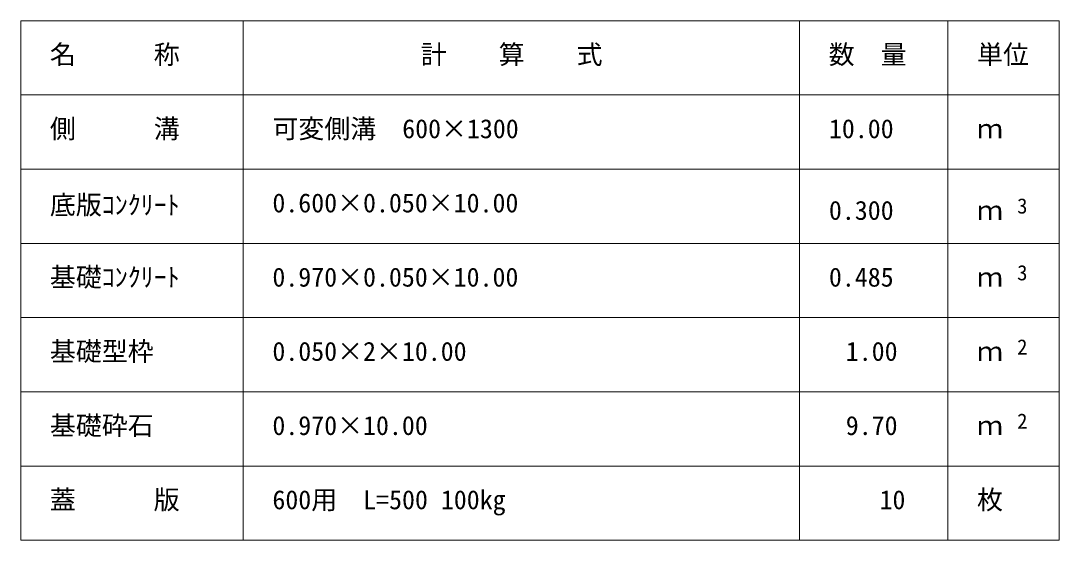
# Model space of a CAD drawing. Units: millimetres, scale not verified. Extents: x 0 to 84100, y 0 to 59400.
# Drawn here: x 25741 to 39741, y 22537 to 29537 of the extents above; entities that cross this region are included whole.
import ezdxf
from ezdxf.enums import TextEntityAlignment as Align

# ---------------------------------------------------------------- set-up
doc = ezdxf.new("R2010")
doc.units = ezdxf.units.MM
doc.header["$LTSCALE"] = 100
doc.layers.add('D-STR-HTXT（旗揚げ）', color=4, linetype='Continuous', lineweight=18)
doc.layers.add('D-STR-TXT（文字）', color=7, linetype='Continuous')
doc.styles.add('ＭＳ ゴシック', font='')
doc.styles.get('ＭＳ ゴシック').set_extended_font_data('MS Gothic')

msp = doc.modelspace()

# ---------------------------------------------------------------- linework, layer by layer
at = {"layer": 'D-STR-HTXT（旗揚げ）'}
for p, q in [((25741.2, 29537.3), (39741.2, 29537.3)), ((25741.2, 22537.3), (25741.2, 29537.3)), ((28741.2, 22537.3), (28741.2, 29537.3)), ((36241.2, 22537.3), (36241.2, 29537.3)), ((38241.2, 26337.3), (38241.2, 29537.3)), ((38241.2, 22537.3), (38241.2, 29537.3)), ((39741.2, 22537.3), (39741.2, 29537.3)), ((25741.2, 28537.3), (39741.2, 28537.3)), ((25741.2, 27537.3), (39741.2, 27537.3)), ((25741.2, 26537.3), (39741.2, 26537.3)), ((25741.2, 25537.3), (39741.2, 25537.3)), ((25741.2, 24537.3), (39741.2, 24537.3)), ((25741.2, 23537.3), (39741.2, 23537.3)), ((25741.2, 22537.3), (39741.2, 22537.3))]:
    msp.add_line(p, q, dxfattribs=at)

# ---------------------------------------------------------------- texts
at = {"layer": 'D-STR-TXT（文字）', "style": 'ＭＳ ゴシック'}
for s, height, p in [('名\u3000\u3000\u3000称', 256.6, (26133.5, 28877.6)), ('計\u3000\u3000算\u3000\u3000式', 256.6, (31134.2, 28877.6)), ('数\u3000量', 256.6, (36633.5, 28877.6)), ('単位', 256.6, (38633.5, 28877.6)), ('側\u3000\u3000\u3000溝', 256.6, (26133.5, 27877.6)), ('可変側溝\u3000600×1300', 256.6, (29133.5, 27877.6)), ('10.00', 256.6, (36636.2, 27877.6)), ('ｍ', 256.6, (38633.5, 27877.6)), ('底版ｺﾝｸﾘｰﾄ', 256.6, (26133.5, 26851)), ('0.600×0.050×10.00', 256.6, (29133.5, 26877.6)), ('0.300', 256.6, (36636.2, 26777.6)), ('ｍ', 256.6, (38633.5, 26777.6)), ('3', 205.3, (39173.7, 26878)), ('基礎ｺﾝｸﾘｰﾄ', 256.6, (26133.5, 25877.6)), ('0.970×0.050×10.00', 256.6, (29133.5, 25877.6)), ('0.485', 256.6, (36636.2, 25877.6)), ('3', 205.3, (39173.7, 25978)), ('ｍ', 256.6, (38633.5, 25877.6)), ('基礎型枠', 256.6, (26133.5, 24877.6)), ('0.050×2×10.00', 256.6, (29133.5, 24877.6)), ('1.00', 256.6, (36863.6, 24877.6)), ('2', 205.3, (39173.7, 24978)), ('ｍ', 256.6, (38633.5, 24877.6)), ('基礎砕石', 256.6, (26133.5, 23877.6)), ('2', 205.3, (39173.7, 23978)), ('0.970×10.00', 256.6, (29133.5, 23877.6)), ('9.70', 256.6, (36863.6, 23877.6)), ('ｍ', 256.6, (38633.5, 23877.6)), ('蓋\u3000\u3000\u3000版', 256.6, (26133.5, 22877.6)), ('枚', 256.6, (38633.5, 22877.6)), ('600用\u3000L=500 100kg', 256.6, (29133.5, 22877.6)), ('10', 256.6, (37318.4, 22877.6))]:
    msp.add_text(s, height=height, dxfattribs=at).set_placement(p, align=Align.BOTTOM_LEFT)

doc.saveas('drawing.dxf')
